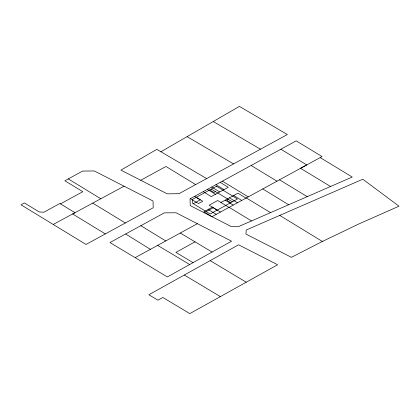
<?xml version="1.0" encoding="UTF-8"?>
<svg xmlns="http://www.w3.org/2000/svg" width="420" height="420" viewBox="0 0 420 420"><rect width="100%" height="100%" fill="white"/><g stroke="black" fill="none" stroke-linecap="round" stroke-linejoin="round"><path stroke-width="0.63" d="M160.928 151.767L239.416 106.397L287.348 134.531L178.957 193.704L167.239 193.83L120.902 170.111L156.817 149.357L206.651 178.584M189.656 264.526L167.375 276.938L109.945 242.555L164.309 212.872L176.022 212.767L231.572 241.19L189.656 264.526L157.642 245.375M184.306 275.021L238.602 244.787L277.62 264.752L189.824 313.604L162.866 297.465L157.978 300.19L148.864 294.761L184.306 275.021L220.353 296.599M194.996 241.82L175.922 252.41L193.032 262.652M105.341 233.909L72.634 213.974L74.975 212.709L59.845 203.49L43.922 212.226L39.228 211.948L24.402 202.965L21 204.829L86.021 244.451L153.206 207.764L153.027 201.002L94.29 170.956L82.572 171.082L64.88 180.779L82.793 191.693L60.485 203.884M140.732 180.264L165.984 166.472L195.647 184.59M193.305 203.695L200.293 199.878L196.172 197.363M215.46 191.588L213.906 192.439L209.785 189.924M212.405 207.134L203.894 211.785L211.948 216.699L322.061 156.56L296.21 140.868L190.034 198.833L190.239 205.595L231.247 226.553L238.271 226.706L352.238 177.041L320.171 157.589M220.915 202.487L237.93 193.19L245.984 198.098M206.194 211.554L213.181 207.737L217.124 210.147M228.38 199.432L226.795 200.298L230.738 202.708M135.161 257.654L197.369 223.692M53.214 224.459L124.068 186.191M322.345 241.458L291.422 257.334L245.926 234.061L246.225 230.018L362.786 179.214L399 206.183L359.289 223.76L322.345 241.458L279.741 215.408M213.255 121.522L260.458 149.21M187.089 136.642L233.546 163.905M180.28 233.021L212.074 252.047M210.163 260.626L246.209 282.198M280.896 149.231L306.752 164.923L300.552 168.304L330.54 186.501M279.463 179.812L307.235 196.655M251.129 165.485L276.974 181.172M222.395 181.172L248.252 196.865M246.272 197.941L270.543 212.641M211.328 189.079L232.334 201.831M229.089 207.322L251.528 220.93M220.216 182.38L228.27 187.294L211.25 196.591L203.196 191.678M215.959 184.706L224.012 189.614M233.678 195.51L241.731 200.424M211.706 187.031L219.76 191.94M229.425 197.836L237.478 202.75M207.448 189.352L215.502 194.266M225.167 200.161L233.221 205.076M228.968 207.401L217.691 200.524L209.181 205.17L220.458 212.047M194.686 196.329L202.739 201.243L198.487 203.564L190.433 198.655M208.152 209.459L216.206 214.373M68.276 178.915L100.811 198.755M92.746 203.107L125.344 222.978M262.773 188.927L288.635 204.761M140.858 225.677L165.753 240.954M125.648 233.982L150.376 249.349M216.536 186.233L192.397 199.427L192.507 203.212L210.137 213.964L237.489 199.017L216.536 186.233"/></g></svg>
